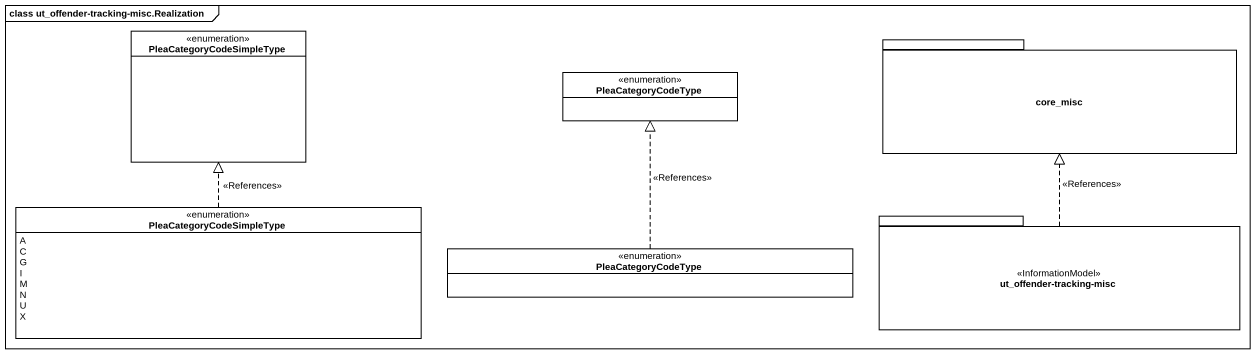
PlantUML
@startuml
mainframe class ut_offender-tracking-misc.Realization
hide circle
hide empty members
enum PleaCategoryCodeSimpleType
package core_misc {
}
enum PleaCategoryCodeType
enum "PleaCategoryCodeSimpleType" as PleaCategoryCodeSimpleType_2 {
  A
  C
  G
  I
  M
  N
  U
  X
}
package "ut_offender-tracking-misc" as ut_offender_tracking_misc <<InformationModel>> {
}
enum "PleaCategoryCodeType" as PleaCategoryCodeType_2
PleaCategoryCodeSimpleType_2 .up.|> PleaCategoryCodeSimpleType : <<References>>
ut_offender_tracking_misc .up.|> core_misc : <<References>>
PleaCategoryCodeType_2 .up.|> PleaCategoryCodeType : <<References>>
@enduml
